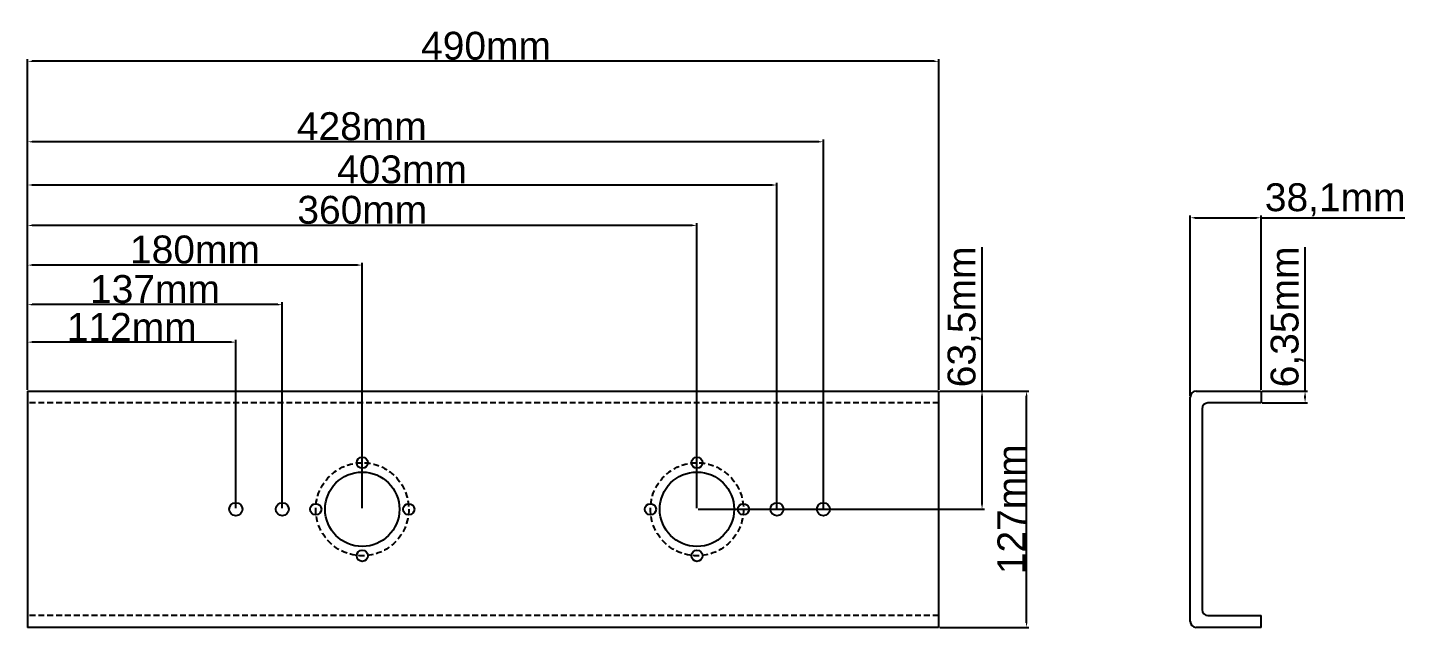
# Model space of a CAD drawing. Header units: centimetres. Extents: x -4347 to 28631, y 41590 to 109107.
# Drawn here: x 27779 to 28521, y 63499 to 63822 of the extents above; entities that cross this region are included whole.
import ezdxf

# ---------------------------------------------------------------- set-up
doc = ezdxf.new("R2010")
doc.units = ezdxf.units.CM
doc.header["$LTSCALE"] = 0.5
doc.linetypes.add('DASHED2', pattern=[9.525, 6.35, -3.175])
doc.styles.get("Standard").update_dxf_attribs({"font": 'arial.ttf'})
doc.dimstyles.new('ISO-25', dxfattribs={"dimtxt": 15, "dimasz": 2.5, "dimexe": 1.25, "dimexo": 0.625, "dimtad": 1, "dimtxsty": 'Standard', "dimcen": 2.5, "dimclrd": 1, "dimclre": 1, "dimadec": 0, "dimazin": 0, "dimtfac": 1, "dimtmove": 0, "dimatfit": 3, "dimfxl": 1, "dimarcsym": 0})

# ---------------------------------------------------------------- blocks, each defined once
blk = doc.blocks.new('*D194')
at = {"color": 1, "lineweight": -2, "transparency": 16777216}
for p, q in [((27778.79, 63626.78), (27778.79, 63738.19)), ((28179.29, 63736.94), (27781.29, 63736.94)), ((28181.79, 63563.28), (28181.79, 63738.19))]:
    blk.add_line(p, q, dxfattribs=at)
at = {"color": 1, "transparency": 16777216}
for points in [[(27781.29, 63737.35), (27781.29, 63736.52), (27778.79, 63736.94)], [(28179.29, 63737.35), (28179.29, 63736.52), (28181.79, 63736.94)]]:
    blk.add_solid(points, dxfattribs=at)
at = {"layer": 'Defpoints', "color": 0, "transparency": 16777216}
for p in [(27778.79, 63736.94), (27778.79, 63626.15), (28181.79, 63562.65)]:
    blk.add_point(p, dxfattribs=at)
at = {"color": 0, "transparency": 16777216, "insert": (27980.14, 63745.22), "char_height": 15, "attachment_point": 5}
blk.add_mtext('403mm', dxfattribs=at)
blk = doc.blocks.new('*D195')
at = {"color": 1, "lineweight": -2, "transparency": 16777216}
for p, q in [((27778.79, 63626.78), (27778.79, 63761.43)), ((28204.29, 63760.18), (27781.29, 63760.18)), ((28206.79, 63563.28), (28206.79, 63761.43))]:
    blk.add_line(p, q, dxfattribs=at)
at = {"color": 1, "transparency": 16777216}
for points in [[(27781.29, 63760.59), (27781.29, 63759.76), (27778.79, 63760.18)], [(28204.29, 63760.59), (28204.29, 63759.76), (28206.79, 63760.18)]]:
    blk.add_solid(points, dxfattribs=at)
at = {"layer": 'Defpoints', "color": 0, "transparency": 16777216}
for p in [(27778.79, 63760.18), (27778.79, 63626.15), (28206.79, 63562.65)]:
    blk.add_point(p, dxfattribs=at)
at = {"color": 0, "transparency": 16777216, "insert": (27958.54, 63768.46), "char_height": 15, "attachment_point": 5}
blk.add_mtext('428mm', dxfattribs=at)
blk = doc.blocks.new('*D196')
at = {"color": 1, "lineweight": -2, "transparency": 16777216}
for p, q in [((27778.79, 63626.78), (27778.79, 63804.67)), ((28266.29, 63803.42), (27781.29, 63803.42)), ((28268.79, 63626.78), (28268.79, 63804.67))]:
    blk.add_line(p, q, dxfattribs=at)
at = {"color": 1, "transparency": 16777216}
for points in [[(27781.29, 63803.83), (27781.29, 63803), (27778.79, 63803.42)], [(28266.29, 63803.83), (28266.29, 63803), (28268.79, 63803.42)]]:
    blk.add_solid(points, dxfattribs=at)
at = {"layer": 'Defpoints', "color": 0, "transparency": 16777216}
for p in [(27778.79, 63803.42), (27778.79, 63626.15), (28268.79, 63626.15)]:
    blk.add_point(p, dxfattribs=at)
at = {"color": 0, "transparency": 16777216, "insert": (28025.34, 63811.7), "char_height": 15, "attachment_point": 5}
blk.add_mtext('490mm', dxfattribs=at)
blk = doc.blocks.new('*D197')
at = {"color": 1, "lineweight": -2, "transparency": 16777216}
for p, q in [((28292.12, 63626.15), (28292.12, 63703.46)), ((28269.41, 63626.15), (28293.37, 63626.15)), ((28292.12, 63565.15), (28292.12, 63623.65)), ((28139.41, 63562.65), (28293.37, 63562.65))]:
    blk.add_line(p, q, dxfattribs=at)
at = {"color": 1, "transparency": 16777216}
for points in [[(28291.7, 63623.65), (28292.54, 63623.65), (28292.12, 63626.15)], [(28291.7, 63565.15), (28292.54, 63565.15), (28292.12, 63562.65)]]:
    blk.add_solid(points, dxfattribs=at)
at = {"layer": 'Defpoints', "color": 0, "transparency": 16777216}
for p in [(28268.79, 63626.15), (28292.12, 63626.15), (28138.79, 63562.65)]:
    blk.add_point(p, dxfattribs=at)
at = {"color": 0, "transparency": 16777216, "insert": (28282.48, 63666.05), "char_height": 15, "attachment_point": 5, "rotation": 90}
blk.add_mtext('63,5mm', dxfattribs=at)
blk = doc.blocks.new('*D193')
at = {"color": 1, "lineweight": -2, "transparency": 16777216}
for p, q in [((28269.41, 63626.15), (28317.31, 63626.15)), ((28316.06, 63501.65), (28316.06, 63623.65)), ((28269.41, 63499.15), (28317.31, 63499.15))]:
    blk.add_line(p, q, dxfattribs=at)
at = {"color": 1, "transparency": 16777216}
for points in [[(28315.65, 63623.65), (28316.48, 63623.65), (28316.06, 63626.15)], [(28315.65, 63501.65), (28316.48, 63501.65), (28316.06, 63499.15)]]:
    blk.add_solid(points, dxfattribs=at)
at = {"layer": 'Defpoints', "color": 0, "transparency": 16777216}
for p in [(28268.79, 63626.15), (28316.06, 63626.15), (28268.79, 63499.15)]:
    blk.add_point(p, dxfattribs=at)
at = {"color": 0, "transparency": 16777216, "insert": (28307.91, 63562.65), "char_height": 15, "attachment_point": 5, "rotation": 90}
blk.add_mtext('127mm', dxfattribs=at)
blk = doc.blocks.new('*D198')
at = {"color": 1, "lineweight": -2, "transparency": 16777216}
for p, q in [((27778.79, 63626.78), (27778.79, 63653.73)), ((27888.29, 63652.48), (27781.29, 63652.48)), ((27890.79, 63563.28), (27890.79, 63653.73))]:
    blk.add_line(p, q, dxfattribs=at)
at = {"color": 1, "transparency": 16777216}
for points in [[(27781.29, 63652.9), (27781.29, 63652.07), (27778.79, 63652.48)], [(27888.29, 63652.9), (27888.29, 63652.07), (27890.79, 63652.48)]]:
    blk.add_solid(points, dxfattribs=at)
at = {"layer": 'Defpoints', "color": 0, "transparency": 16777216}
for p in [(27778.79, 63652.48), (27778.79, 63626.15), (27890.79, 63562.65)]:
    blk.add_point(p, dxfattribs=at)
at = {"color": 0, "transparency": 16777216, "insert": (27834.79, 63660.64), "char_height": 15, "attachment_point": 5}
blk.add_mtext('112mm', dxfattribs=at)
blk = doc.blocks.new('*D199')
at = {"color": 1, "lineweight": -2, "transparency": 16777216}
for p, q in [((27778.79, 63626.78), (27778.79, 63673.88)), ((27913.29, 63672.63), (27781.29, 63672.63)), ((27915.79, 63563.28), (27915.79, 63673.88))]:
    blk.add_line(p, q, dxfattribs=at)
at = {"color": 1, "transparency": 16777216}
for points in [[(27781.29, 63673.04), (27781.29, 63672.21), (27778.79, 63672.63)], [(27913.29, 63673.04), (27913.29, 63672.21), (27915.79, 63672.63)]]:
    blk.add_solid(points, dxfattribs=at)
at = {"layer": 'Defpoints', "color": 0, "transparency": 16777216}
for p in [(27778.79, 63672.63), (27778.79, 63626.15), (27915.79, 63562.65)]:
    blk.add_point(p, dxfattribs=at)
at = {"color": 0, "transparency": 16777216, "insert": (27847.29, 63680.92), "char_height": 15, "attachment_point": 5}
blk.add_mtext('137mm', dxfattribs=at)
blk = doc.blocks.new('*D200')
at = {"color": 1, "lineweight": -2, "transparency": 16777216}
for p, q in [((27778.79, 63626.78), (27778.79, 63695.14)), ((27958.79, 63563.28), (27958.79, 63695.14)), ((27956.29, 63693.89), (27781.29, 63693.89))]:
    blk.add_line(p, q, dxfattribs=at)
at = {"color": 1, "transparency": 16777216}
for points in [[(27781.29, 63694.31), (27781.29, 63693.48), (27778.79, 63693.89)], [(27956.29, 63694.31), (27956.29, 63693.48), (27958.79, 63693.89)]]:
    blk.add_solid(points, dxfattribs=at)
at = {"layer": 'Defpoints', "color": 0, "transparency": 16777216}
for p in [(27778.79, 63693.89), (27778.79, 63626.15), (27958.79, 63562.65)]:
    blk.add_point(p, dxfattribs=at)
at = {"color": 0, "transparency": 16777216, "insert": (27868.79, 63702.18), "char_height": 15, "attachment_point": 5}
blk.add_mtext('180mm', dxfattribs=at)
blk = doc.blocks.new('*D201')
at = {"color": 1, "lineweight": -2, "transparency": 16777216}
for p, q in [((27778.79, 63626.78), (27778.79, 63716.47)), ((28136.29, 63715.22), (27781.29, 63715.22)), ((28138.79, 63563.28), (28138.79, 63716.47))]:
    blk.add_line(p, q, dxfattribs=at)
at = {"color": 1, "transparency": 16777216}
for points in [[(27781.29, 63715.63), (27781.29, 63714.8), (27778.79, 63715.22)], [(28136.29, 63715.63), (28136.29, 63714.8), (28138.79, 63715.22)]]:
    blk.add_solid(points, dxfattribs=at)
at = {"layer": 'Defpoints', "color": 0, "transparency": 16777216}
for p in [(27778.79, 63715.22), (27778.79, 63626.15), (28138.79, 63562.65)]:
    blk.add_point(p, dxfattribs=at)
at = {"color": 0, "transparency": 16777216, "insert": (27958.79, 63723.51), "char_height": 15, "attachment_point": 5}
blk.add_mtext('360mm', dxfattribs=at)
blk = doc.blocks.new('*D202')
at = {"color": 1, "lineweight": -2, "transparency": 16777216}
for p, q in [((28465.86, 63626.15), (28465.86, 63703.46)), ((28442.83, 63626.15), (28467.11, 63626.15)), ((28465.86, 63622.3), (28465.86, 63623.65)), ((28442.83, 63619.8), (28467.11, 63619.8))]:
    blk.add_line(p, q, dxfattribs=at)
at = {"color": 1, "transparency": 16777216}
for points in [[(28465.45, 63623.65), (28466.28, 63623.65), (28465.86, 63626.15)], [(28465.45, 63622.3), (28466.28, 63622.3), (28465.86, 63619.8)]]:
    blk.add_solid(points, dxfattribs=at)
at = {"layer": 'Defpoints', "color": 0, "transparency": 16777216}
for p in [(28442.2, 63626.15), (28465.86, 63626.15), (28442.2, 63619.8)]:
    blk.add_point(p, dxfattribs=at)
at = {"color": 0, "transparency": 16777216, "insert": (28456.22, 63666.05), "char_height": 15, "attachment_point": 5, "rotation": 90}
blk.add_mtext('6,35mm', dxfattribs=at)
blk = doc.blocks.new('*D203')
at = {"color": 1, "lineweight": -2, "transparency": 16777216}
for p, q in [((28404.1, 63623.6), (28404.1, 63720.58)), ((28406.6, 63719.33), (28439.7, 63719.33)), ((28442.2, 63626.78), (28442.2, 63720.58)), ((28442.2, 63719.33), (28519.42, 63719.33))]:
    blk.add_line(p, q, dxfattribs=at)
at = {"color": 1, "transparency": 16777216}
for points in [[(28406.6, 63719.74), (28406.6, 63718.91), (28404.1, 63719.33)], [(28439.7, 63719.74), (28439.7, 63718.91), (28442.2, 63719.33)]]:
    blk.add_solid(points, dxfattribs=at)
at = {"layer": 'Defpoints', "color": 0, "transparency": 16777216}
for p in [(28442.2, 63719.33), (28404.1, 63622.98), (28442.2, 63626.15)]:
    blk.add_point(p, dxfattribs=at)
at = {"color": 0, "transparency": 16777216, "insert": (28482.06, 63728.97), "char_height": 15, "attachment_point": 5}
blk.add_mtext('38,1mm', dxfattribs=at)

msp = doc.modelspace()

# ---------------------------------------------------------------- linework, layer by layer
for p, q in [((27778.785, 63626.151), (27778.785, 63499.151)), ((27778.785, 63626.151), (27798.785, 63626.151)), ((27781.885, 63626.151), (28268.785, 63626.151)), ((28268.785, 63626.151), (28268.785, 63499.151)), ((28404.102, 63502.326), (28404.102, 63622.976)), ((28407.277, 63626.151), (28442.202, 63626.151)), ((28442.202, 63626.151), (28442.202, 63619.801)), ((27778.785, 63619.401), (27778.785, 63569.401)), ((28410.452, 63616.626), (28410.452, 63508.676)), ((28442.202, 63619.801), (28413.627, 63619.801)), ((28413.627, 63505.501), (28442.202, 63505.501)), ((28442.202, 63499.151), (28442.202, 63505.501)), ((28268.785, 63499.151), (27778.785, 63499.151)), ((28442.202, 63499.151), (28407.277, 63499.151))]:
    msp.add_line(p, q)
at = {"linetype": 'DASHED2'}
for p, q in [((28268.785, 63619.801), (27778.785, 63619.801)), ((28268.785, 63505.501), (27778.785, 63505.501))]:
    msp.add_line(p, q, dxfattribs=at)
for centre in [(27958.785, 63562.651), (28138.785, 63562.651)]:
    msp.add_circle(centre, 25, dxfattribs=at)
at = {"color": 3}
for centre in [(27958.785, 63587.651), (28138.785, 63587.651), (27933.785, 63562.651), (27983.785, 63562.651), (28113.785, 63562.651), (28163.785, 63562.651), (27958.785, 63537.651), (28138.785, 63537.651)]:
    msp.add_circle(centre, 3, dxfattribs=at)
for centre, radius in [((27958.785, 63562.651), 20), ((28138.785, 63562.651), 20), ((27890.785, 63562.651), 3.5), ((27915.785, 63562.651), 3.5), ((28181.785, 63562.651), 3.5), ((28206.785, 63562.651), 3.5)]:
    msp.add_circle(centre, radius)
for centre, start, end in [((28407.277, 63622.976), 90, 180), ((28413.627, 63616.626), 90, 180), ((28407.277, 63502.326), 180, 270), ((28413.627, 63508.676), 180, 270)]:
    msp.add_arc(centre, 3.175, start, end)

# ---------------------------------------------------------------- dimensions: what is measured, and where the dimension line sits
for base, p1, picture, middle in [((27778.785, 63803.416), (28268.785, 63626.151), '*D196', (28025.335, 63803.416)), ((27778.785, 63760.175), (28206.785, 63562.651), '*D195', (27958.537, 63760.175)), ((27778.785, 63736.936), (28181.785, 63562.651), '*D194', (27980.135, 63736.936))]:
    dim = msp.add_linear_dim(base=base, p1=p1, p2=(27778.785, 63626.151), dimstyle='ISO-25', override={"dimpost": 'mm'})
    dim.commit()
    dim.dimension.update_dxf_attribs({"geometry": picture, "text_midpoint": middle, "dimtype": 160})
for base, p1, p2, picture, middle in [((27778.785, 63715.218), (28138.785, 63562.651), (27778.785, 63626.151), '*D201', (27958.785, 63723.506)), ((28442.202, 63719.326), (28404.102, 63622.976), (28442.202, 63626.151), '*D203', (28482.06, 63728.965)), ((27778.785, 63693.893), (27958.785, 63562.651), (27778.785, 63626.151), '*D200', (27868.785, 63702.176)), ((27778.785, 63672.628), (27915.785, 63562.651), (27778.785, 63626.151), '*D199', (27847.285, 63680.916)), ((27778.785, 63652.482), (27890.785, 63562.651), (27778.785, 63626.151), '*D198', (27834.785, 63660.638))]:
    dim = msp.add_linear_dim(base=base, p1=p1, p2=p2, dimstyle='ISO-25', override={"dimpost": 'mm'})
    dim.commit()
    dim.dimension.update_dxf_attribs({"geometry": picture, "text_midpoint": middle})
for base, p1, p2, picture, middle in [((28292.121, 63626.151), (28138.785, 63562.651), (28268.785, 63626.151), '*D197', (28282.482, 63666.054)), ((28465.864, 63626.151), (28442.202, 63619.801), (28442.202, 63626.151), '*D202', (28456.225, 63666.054)), ((28316.062, 63626.151), (28268.785, 63499.151), (28268.785, 63626.151), '*D193', (28307.906, 63562.651))]:
    dim = msp.add_linear_dim(base=base, p1=p1, p2=p2, angle=90, dimstyle='ISO-25', override={"dimpost": 'mm'})
    dim.commit()
    dim.dimension.update_dxf_attribs({"geometry": picture, "text_midpoint": middle})

doc.saveas('drawing.dxf')
